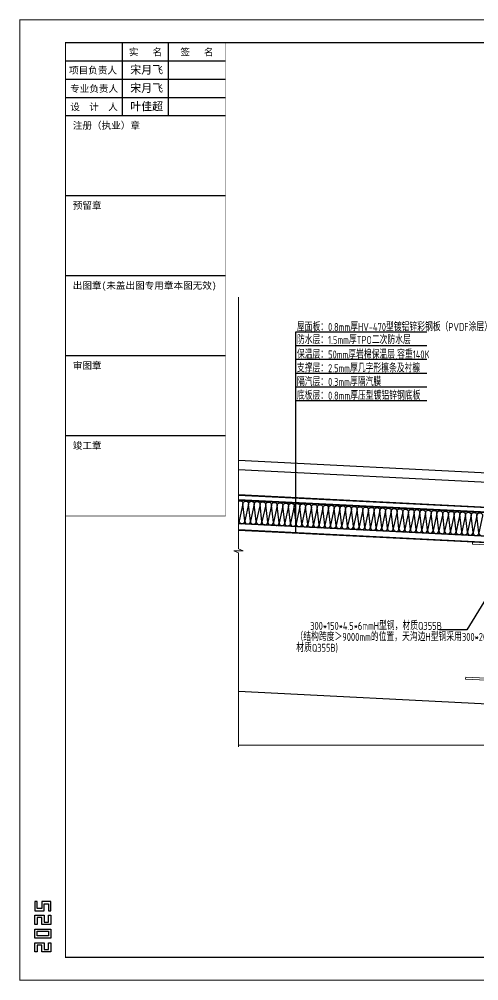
# Model space of a CAD drawing. Extents: x -599358 to 2865263, y -1062760 to 486533.
# Drawn here: x 136907 to 137912, y -728503 to -726400 of the extents above; entities that cross this region are included whole.
import ezdxf
from ezdxf.enums import TextEntityAlignment as Align

# ---------------------------------------------------------------- set-up
doc = ezdxf.new("R2010")
doc.units = 0
for name, color, linetype in [('0-cxFrame', 155, 'Continuous'), ('A-LIN-V', 9, 'Continuous'), ('BWM', 8, 'Continuous'), ('DIM', 173, 'Continuous'), ('qianming', 155, 'Continuous'), ('SEAMLOK75 - SHEET', 6, 'Continuous'), ('WZ', 2, 'Continuous')]:
    doc.layers.add(name, color=color, linetype=linetype)
for name, color, linetype, lineweight in [('0-cxText', 131, 'Continuous', 25), ('S-dim', 81, 'Continuous', 0), ('屋面板', 6, 'Continuous', 13), ('文字标注引出线', 7, 'Continuous', 15)]:
    doc.layers.add(name, color=color, linetype=linetype, lineweight=lineweight)
doc.styles.add('cx_biaoti', font='')
doc.styles.add('cx_tuming', font='simhei.ttf')
doc.styles.add('cx_tuqian1', font='宋体.shx')
doc.styles.add('jhz', font='TSSDENG.SHX', dxfattribs={"width": 0.75, "bigfont": 'TSSDCHN.SHX'})
doc.styles.add('图框宋体', font='', dxfattribs={"width": 0.75})
doc.styles.add('黑体', font='simhei.ttf')
doc.styles.get('cx_biaoti').set_extended_font_data('SimSun')
doc.styles.get('图框宋体').set_extended_font_data('SimSun')

# ---------------------------------------------------------------- blocks, each defined once
blk = doc.blocks.new('2134')
at = {"color": 1, "linetype": 'Continuous', "ltscale": 10}
for p, q in [((2311608.2, -279977.6), (2311758.2, -279977.6)), ((2311608.2, -279982.1), (2311608.2, -279977.6)), ((2311608.2, -279982.1), (2311758.2, -279982.1)), ((2311680.2, -280273.1), (2311680.2, -279982.1)), ((2311686.2, -280273.1), (2311686.2, -279982.1)), ((2311758.2, -279982.1), (2311758.2, -279977.6)), ((2311608.2, -280273.1), (2311758.2, -280273.1)), ((2311608.2, -280277.6), (2311608.2, -280273.1)), ((2311608.2, -280277.6), (2311758.2, -280277.6)), ((2311758.2, -280273.1), (2311758.2, -280277.6))]:
    blk.add_line(p, q, dxfattribs=at)
at = {"layer": 'S-dim', "ltscale": 10}
blk.add_line((2311685.4, -280277.6), (2311680.9, -280277.6), dxfattribs=at)
blk = doc.blocks.new('zjcx_lan_xinxi(Dragon)')
for p, q in [((7000, -3200), (0, -3200)), ((7000, -6700), (0, -6700)), ((7000, -10200), (0, -10200)), ((7000, -13700), (0, -13700)), ((7000, -17200), (0, -17200))]:
    blk.add_line(p, q)
at = {"const_width": 25}
blk.add_lwpolyline([(0, -20700), (7000, -20700), (7000, 0), (0, 0)], close=True, dxfattribs=at)
for points in [[(2500, -3200), (2500, 0)], [(4500, -3200), (4500, 0)], [(0, -800), (7000, -800)], [(0, -1600), (7000, -1600)], [(0, -2400), (7000, -2400)]]:
    blk.add_lwpolyline(points)
for points in [[(7000, -3200), (7000, 0)], [(0, -3200), (7000, -3200)], [(0, -20700), (7000, -20700), (7000, -3200)], [(0, -20700), (7000, -20700)]]:
    blk.add_lwpolyline(points, dxfattribs=at)
at = {"style": '图框宋体'}
for s, p in [('实   名', (3500, -400)), ('签   名', (5750, -400)), ('项目负责人', (1204, -1200)), ('专业负责人', (1250, -2000)), ('设  计  人', (1250, -2800))]:
    blk.add_text(s, height=300, dxfattribs=at).set_placement(p, align=Align.MIDDLE)
for s, p in [('注册（执业）章', (318, -3771)), ('预留章', (318, -7271)), ('出图章(未盖出图专用章本图无效)', (318, -10771)), ('审图章', (318, -14271)), ('竣工章', (318, -17771))]:
    blk.add_text(s, height=300, dxfattribs=at).set_placement(p)
blk = doc.blocks.new('T-信息(Dragon)')
at = {"layer": '0-cxFrame'}
blk.add_blockref('zjcx_lan_xinxi(Dragon)', (0, 0), dxfattribs=at)
at = {"layer": 'qianming', "color": 3, "style": 'cx_biaoti'}
for s, p in [('宋月飞', (3550, -1186)), ('宋月飞', (3550, -1986)), ('叶佳超', (3550, -2786))]:
    blk.add_text(s, height=350, dxfattribs=at).set_placement(p, align=Align.MIDDLE_CENTER)
blk = doc.blocks.new('TK22.A2 L(Dragon)')
at = {"layer": '0-cxFrame', "color": 7, "const_width": 0.5}
blk.add_lwpolyline([(0, 0), (-594, 0), (-594, 420), (0, 420)], close=True, dxfattribs=at)
at = {"layer": '0-cxFrame', "const_width": 0.5}
blk.add_lwpolyline([(-80, 10), (-574, 10), (-574, 410), (-80, 410)], close=True, dxfattribs=at)
at = {"layer": 'Defpoints', "color": 2}
for points in [[(-586.37, 34.37), (-587.37, 34.37), (-587.37, 30.37), (-583.37, 30.37), (-583.37, 33.37), (-581.37, 33.37), (-581.37, 30.37), (-580.37, 30.37), (-580.37, 34.37), (-584.37, 34.37), (-584.37, 31.37), (-586.37, 31.37), (-586.37, 34.37)], [(-586.37, 24.37), (-587.37, 24.37), (-587.37, 28.37), (-583.37, 28.37), (-583.37, 25.37), (-581.37, 25.37), (-581.37, 28.37), (-580.37, 28.37), (-580.37, 24.37), (-584.37, 24.37), (-584.37, 27.37), (-586.37, 27.37), (-586.37, 24.37)], [(-586.37, 12.37), (-587.37, 12.37), (-587.37, 16.37), (-583.37, 16.37), (-583.37, 13.37), (-581.37, 13.37), (-581.37, 16.37), (-580.37, 16.37), (-580.37, 12.37), (-584.37, 12.37), (-584.37, 15.37), (-586.37, 15.37), (-586.37, 12.37)]]:
    blk.add_lwpolyline(points, dxfattribs=at)
for points in [[(-587.37, 18.37), (-587.37, 22.37), (-580.37, 22.37), (-580.37, 18.37)], [(-586.37, 19.37), (-586.37, 21.37), (-581.37, 21.37), (-581.37, 19.37)]]:
    blk.add_lwpolyline(points, close=True, dxfattribs=at)
at = {"layer": '0-cxFrame', "xscale": 0.01, "yscale": 0.01, "zscale": 0.01}
blk.add_blockref('T-信息(Dragon)', (-574, 410), dxfattribs=at)
at = {"style": '黑体', "flags": 4}
blk.add_attdef('图幅', text='', height=3.3, dxfattribs=at).set_placement((-40, 3), align=Align.RIGHT)
at = {"layer": '0-cxText', "flags": 4}
for tag, height, style, p in [('建设单位', 3.5, 'cx_tuming', (-45, 240)), ('项目名称', 3.5, 'cx_tuming', (-45, 210)), ('子项名称', 3.5, 'cx_tuming', (-45, 180)), ('工程编号', 3.3, 'cx_tuqian1', (-35, 165)), ('图名1', 3.5, 'cx_tuming', (-45, 87)), ('图名2', 3.5, 'cx_tuming', (-45, 79)), ('图名3', 3.5, 'cx_tuming', (-45, 71)), ('出图日期', 3.3, 'cx_tuqian1', (-39, 60)), ('专业', 3.3, 'cx_tuqian1', (-55, 52)), ('图号', 3.3, 'cx_tuqian1', (-55, 44)), ('版次', 3.3, 'cx_tuqian1', (-20, 44))]:
    blk.add_attdef(tag, text='', height=height, dxfattribs=dict(at, style=style)).set_placement(p, align=Align.MIDDLE)
at = {"layer": 'Defpoints', "color": 6, "flags": 4}
for tag, height, style, p in [('tufu', 3.3, '黑体', (-12, 12)), ('dwfname', 4, 'cx_tuqian1', (-80, 3))]:
    blk.add_attdef(tag, text='', height=height, dxfattribs=dict(at, style=style)).set_placement(p, align=Align.RIGHT)

msp = doc.modelspace()

# ---------------------------------------------------------------- linework, layer by layer
at = {"color": 1, "ltscale": 50}
for p, q in [((137386.2, -727450.5), (138115.9, -727487.2)), ((137386.2, -727452), (138116.3, -727488.7))]:
    msp.add_line(p, q, dxfattribs=at)
at = {"color": 4, "ltscale": 50}
for p, q in [((138114.8, -727539.8), (137386.2, -727503.2)), ((138114.8, -727540.6), (137386.2, -727504)), ((138115.4, -727554.1), (137386.2, -727517.4)), ((138115.1, -727554.8), (137386.2, -727518.2))]:
    msp.add_line(p, q, dxfattribs=at)
at = {"color": 2, "ltscale": 50}
msp.add_line((138114.8, -727553.7), (137386.2, -727517.1), dxfattribs=at)
at = {"layer": 'A-LIN-V', "color": 4}
msp.add_line((138323.5, -727918.2), (137386.2, -727870.7), dxfattribs=at)
at = {"layer": 'BWM', "elevation": 0}
for points in [[(137386.2, -727454.3, -0.608825), (137395.8, -727459.8), (137387.7, -727497, 1), (137400.2, -727497.6), (137395.8, -727459.8, -1), (137408.3, -727460.5), (137400.2, -727497.6, 1), (137412.7, -727498.2), (137408.3, -727460.5, -1), (137420.8, -727461.1), (137412.7, -727498.2, 1), (137425.1, -727498.9), (137420.8, -727461.1, -1), (137433.3, -727461.7), (137425.1, -727498.9, 1), (137437.6, -727499.5), (137433.3, -727461.7, -1), (137445.7, -727462.4), (137437.6, -727499.5, 1), (137450.1, -727500.1), (137445.7, -727462.4, -1), (137458.2, -727463), (137450.1, -727500.1, 1), (137462.6, -727500.7), (137458.2, -727463, -1), (137470.7, -727463.6), (137462.6, -727500.7, 1), (137475.1, -727501.4), (137470.7, -727463.6, -1), (137483.2, -727464.2), (137475.1, -727501.4, 1), (137487.6, -727502), (137483.2, -727464.2, -1), (137495.7, -727464.9), (137487.6, -727502, 1), (137500, -727502.6), (137495.7, -727464.9, -1), (137508.2, -727465.5), (137500, -727502.6, 1), (137512.5, -727503.3), (137508.2, -727465.5, -1), (137520.7, -727466.1), (137512.5, -727503.3, 1), (137525, -727503.9), (137520.7, -727466.1, -1), (137533.1, -727466.8), (137525, -727503.9, 1), (137537.5, -727504.5), (137533.1, -727466.8, -1), (137545.6, -727467.4), (137537.5, -727504.5, 1), (137550, -727505.1), (137545.6, -727467.4, -1), (137558.1, -727468), (137550, -727505.1, 1), (137562.5, -727505.8), (137558.1, -727468, -1), (137570.6, -727468.6), (137562.5, -727505.8, 1), (137574.9, -727506.4), (137570.6, -727468.6, -1), (137583.1, -727469.3), (137574.9, -727506.4, 1), (137587.4, -727507), (137583.1, -727469.3, -1), (137595.6, -727469.9), (137587.4, -727507, 1), (137599.9, -727507.6), (137595.6, -727469.9, -1), (137608, -727470.5), (137599.9, -727507.6, 1), (137612.4, -727508.3), (137608, -727470.5, -1), (137620.5, -727471.2), (137612.4, -727508.3, 1), (137624.9, -727508.9), (137620.5, -727471.2, -1), (137633, -727471.8), (137624.9, -727508.9, 1), (137637.4, -727509.5), (137633, -727471.8, -1), (137645.5, -727472.4), (137637.4, -727509.5, 1), (137649.9, -727510.2), (137645.5, -727472.4, -1), (137658, -727473), (137649.9, -727510.2, 1), (137662.3, -727510.8), (137658, -727473, -1), (137670.5, -727473.7), (137662.3, -727510.8, 1), (137674.8, -727511.4), (137670.5, -727473.7, -1), (137682.9, -727474.3), (137674.8, -727511.4, 1), (137687.3, -727512), (137682.9, -727474.3, -1), (137695.4, -727474.9), (137687.3, -727512, 1), (137699.8, -727512.7), (137695.4, -727474.9, -1), (137707.9, -727475.6), (137699.8, -727512.7, 1), (137712.3, -727513.3), (137707.9, -727475.6, -1), (137720.4, -727476.2), (137712.3, -727513.3, 1), (137724.8, -727513.9), (137720.4, -727476.2, -1), (137732.9, -727476.8), (137724.8, -727513.9, 1), (137737.2, -727514.6), (137732.9, -727476.8, -1), (137745.4, -727477.4), (137737.2, -727514.6, 1), (137749.7, -727515.2), (137745.4, -727477.4, -1), (137757.9, -727478.1), (137749.7, -727515.2, 1), (137762.2, -727515.8), (137757.9, -727478.1, -1), (137770.3, -727478.7), (137762.2, -727515.8, 1), (137774.7, -727516.4), (137770.3, -727478.7, -1), (137782.8, -727479.3), (137774.7, -727516.4, 1), (137787.2, -727517.1), (137782.8, -727479.3, -1), (137795.3, -727480), (137787.2, -727517.1, 1), (137799.7, -727517.7), (137795.3, -727480, -1), (137807.8, -727480.6), (137799.7, -727517.7, 1), (137812.1, -727518.3), (137807.8, -727480.6, -1), (137820.3, -727481.2), (137812.1, -727518.3, 1), (137824.6, -727519), (137820.3, -727481.2, -1), (137832.8, -727481.8), (137824.6, -727519, 1), (137837.1, -727519.6), (137832.8, -727481.8, -1), (137845.2, -727482.5), (137837.1, -727519.6, 1), (137849.6, -727520.2), (137845.2, -727482.5, -1), (137857.7, -727483.1), (137849.6, -727520.2, 1), (137862.1, -727520.8), (137857.7, -727483.1, -1), (137870.2, -727483.7), (137865.3, -727506.1)], [(137855.5, -727526.8, 0.414214), (137862.1, -727520.8), (137857.7, -727483.1, -1), (137870.2, -727483.7), (137862.1, -727520.8, 1), (137874.6, -727521.5), (137870.2, -727483.7, -1), (137882.7, -727484.3), (137874.6, -727521.5, 1), (137887.1, -727522.1), (137882.7, -727484.3, -1), (137895.2, -727485), (137887.1, -727522.1, 1), (137899.5, -727522.7), (137895.2, -727485, -1), (137907.7, -727485.6), (137899.5, -727522.7, 1), (137912, -727523.4), (137907.7, -727485.6, -1), (137920.1, -727486.2), (137912, -727523.4, 0.485127), (137919.4, -727529.8, 0.485127)]]:
    msp.add_lwpolyline(points, format="xyb", dxfattribs=at)
at = {"layer": 'DIM', "ltscale": 10}
for p, q in [((137511.7, -727523), (137511.7, -727084.1)), ((137511.7, -727084.1), (137798, -727084.1)), ((137511.7, -727114.1), (137798, -727114.1)), ((137511.7, -727144.1), (137798, -727144.1)), ((137511.7, -727174.1), (137798, -727174.1)), ((137511.7, -727204.1), (137798, -727204.1)), ((137511.7, -727234.1), (137798, -727234.1)), ((137970.6, -727596.6), (137885.3, -727735.4)), ((137885.3, -727735.4), (137826.1, -727735.4))]:
    msp.add_line(p, q, dxfattribs=at)
at = {"layer": 'SEAMLOK75 - SHEET'}
for p, q in [((138365.1, -727415, 0), (137386.2, -727365.7, 0)), ((138364.1, -727434.9, 0), (137386.2, -727385.7, 0)), ((137386.2, -727439.8, 0), (138361.4, -727488.9, 0)), ((137386.2, -727440.8, 0), (138361.3, -727489.9, 0))]:
    msp.add_line(p, q, dxfattribs=at)
at = {"layer": '屋面板', "color": 1, "const_width": 0.7}
msp.add_lwpolyline([(138115.9, -727487.2), (137386.2, -727450.5)], close=True, dxfattribs=at)
at = {"layer": '文字标注引出线', "color": 1}
for points in [[(137386.2, -727007.9), (137386.2, -727558.6), (137396.7, -727563.1), (137375.7, -727563.1), (137386.2, -727567.6), (137386.2, -727991.5)], [(139354.6, -727993), (138389.2, -727987.8), (138384.7, -727998.3), (138384.7, -727977.3), (138380.2, -727987.8), (137386.2, -727987.8)]]:
    msp.add_lwpolyline(points, dxfattribs=at)

# ---------------------------------------------------------------- block references
at = {"layer": '0-cxFrame', "xscale": 5, "yscale": 5, "zscale": 5}
msp.add_blockref('TK22.A2 L(Dragon)', (139877.9, -728501.7), dxfattribs=at)
at = {"layer": 'S-dim', "rotation": 357.1014233314577}
msp.add_blockref('2134', (-2156594.7, -331030.8, 0), dxfattribs=at)

# ---------------------------------------------------------------- texts
at = {"layer": 'WZ', "style": 'jhz', "width": 0.75}
for s, p in [('屋面板：0.8mm厚HV-470型镀铝锌彩钢板（PVDF涂层）', (137513.9, -727082.3)), ('防水层：1.5mm厚TPO二次防水层', (137513.9, -727110.5)), ('保温层：50mm厚岩棉保温层,容重140K', (137513.9, -727142.3)), ('支撑层：2.5mm厚几字形檩条及衬檩', (137513.9, -727172.3)), ('隔汽层：0.3mm厚隔汽膜', (137513.9, -727202.3)), ('底板层：0.8mm厚压型镀铝锌钢底板', (137513.9, -727232.3)), ('300*150*4.5*6mmH型钢，材质Q355B', (137543, -727735.7)), ('（结构跨度＞9000mm的位置，天沟边H型钢采用300*200*6*8mm', (137510.8, -727759.9)), ('材质Q355B)', (137512.6, -727783.7))]:
    msp.add_text(s, height=17.5, dxfattribs=at).set_placement(p)

doc.saveas('drawing.dxf')
